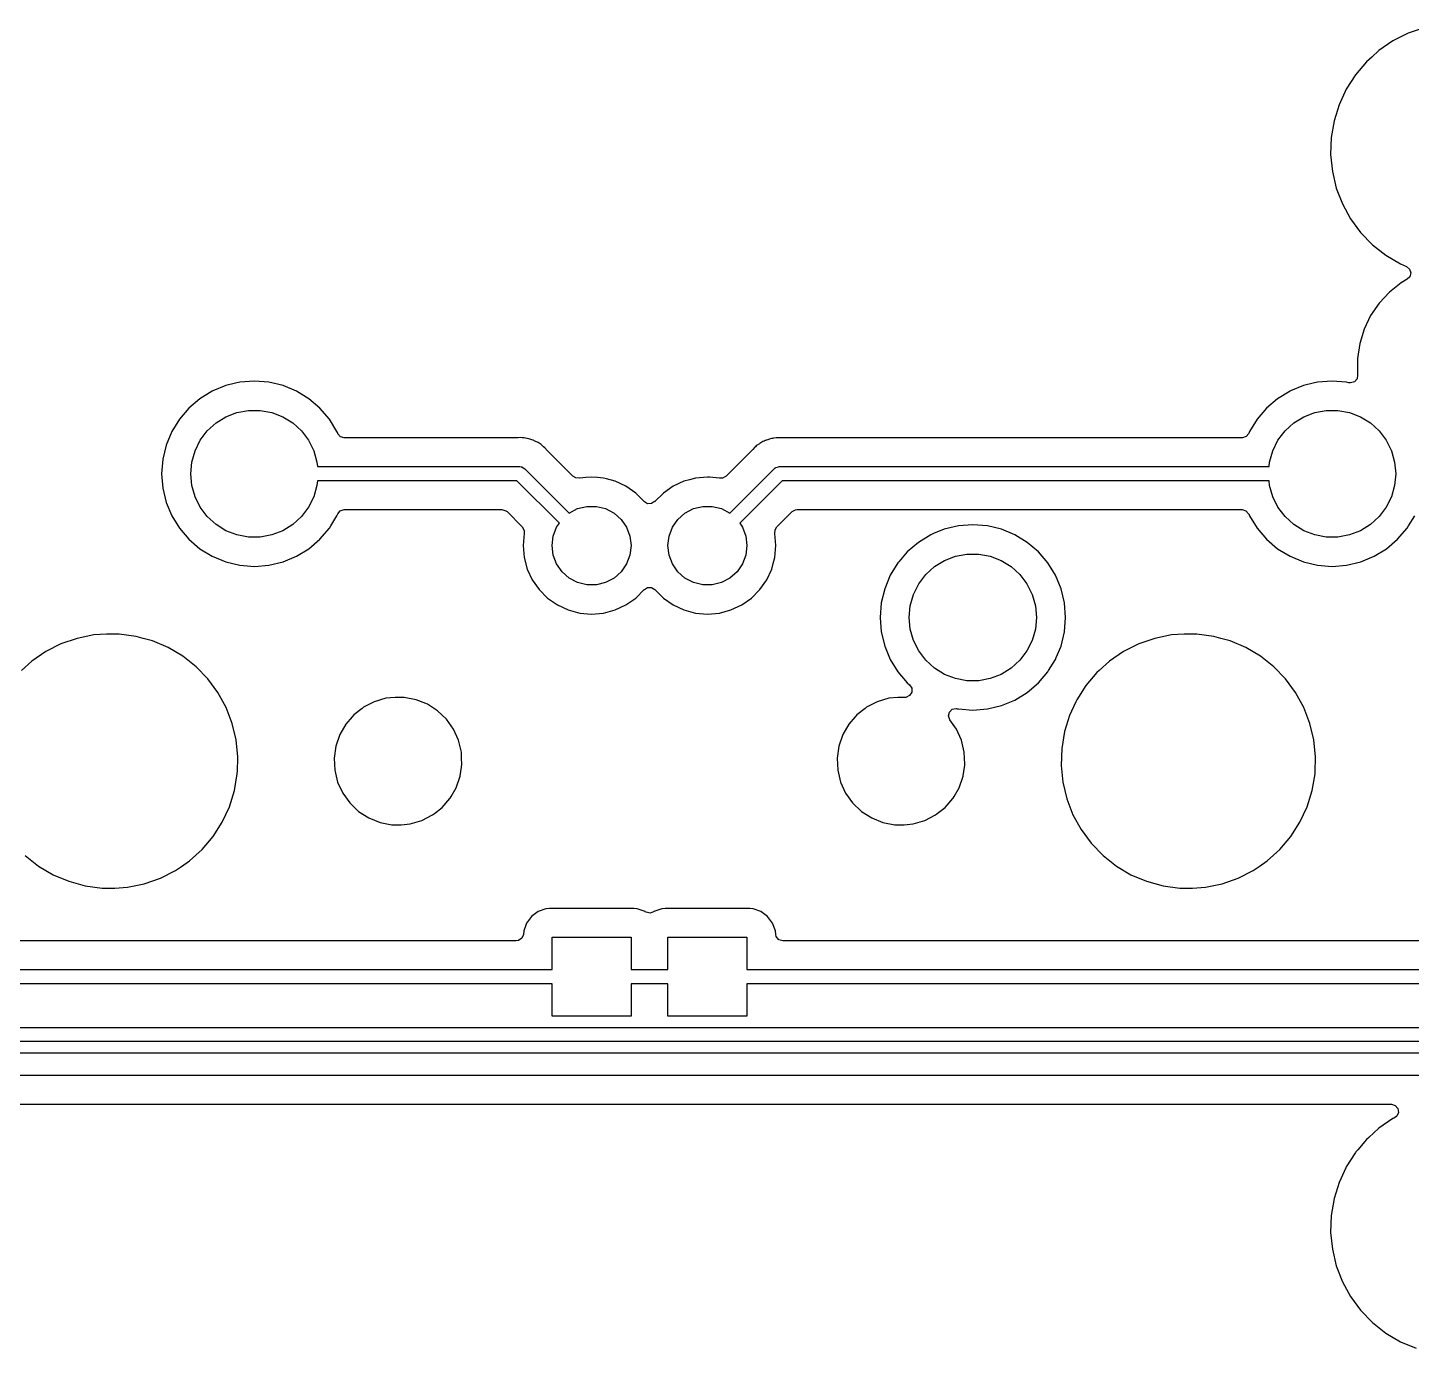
# Model space of a CAD drawing. Extents: x -140 to 29, y -83 to 10.
# Drawn here: x -34.8 to -10.35, y -48.48 to -25.14 of the extents above; entities that cross this region are included whole.
import ezdxf

# ---------------------------------------------------------------- set-up
doc = ezdxf.new("R2010")
doc.units = 0
doc.layers.add('BLACK', color=7, linetype='CONTINUOUS')

msp = doc.modelspace()

# ---------------------------------------------------------------- linework, layer by layer
at = {"layer": 'BLACK', "linetype": 'CONTINUOUS'}
for p, q in [((-10.1193, -25.1355), (-10.4032, -25.2341)), ((-10.6713, -25.3696), (-10.9191, -25.5396)), ((-10.4032, -25.2341), (-10.6713, -25.3696)), ((-11.0468, -25.6551), (-11.1419, -25.7412)), ((-10.9191, -25.5397), (-11.0468, -25.6551)), ((-10.9191, -25.5396), (-10.9191, -25.5396)), ((-10.9191, -25.5396), (-10.9191, -25.5397)), ((-11.1419, -25.7412), (-11.3359, -25.9707)), ((-11.1419, -25.7412), (-11.1419, -25.7412)), ((-11.3359, -25.9707), (-11.4976, -26.224)), ((-11.3359, -25.9707), (-11.3359, -25.9707)), ((-11.4976, -26.224), (-11.6241, -26.4965)), ((-11.6241, -26.4965), (-11.7131, -26.7835)), ((-11.6241, -26.4965), (-11.6241, -26.4965)), ((-11.6241, -26.4965), (-11.6241, -26.4965)), ((-11.7131, -26.7835), (-11.7631, -27.0798)), ((-11.7631, -27.0798), (-11.7732, -27.3802)), ((-11.7732, -27.3802), (-11.7431, -27.6791)), ((-11.7431, -27.6791), (-11.6734, -27.9714)), ((-11.6734, -27.9714), (-11.5654, -28.2519)), ((-11.5654, -28.2519), (-11.421, -28.5154)), ((-11.421, -28.5154), (-11.2428, -28.7573)), ((-11.2428, -28.7573), (-11.0339, -28.9733)), ((-11.0339, -28.9733), (-10.7981, -29.1595)), ((-10.7981, -29.1595), (-10.5395, -29.3127)), ((-10.5395, -29.3127), (-10.4337, -29.3575)), ((-10.4199, -29.5826), (-10.5274, -29.6447)), ((-10.4337, -29.3575), (-10.3788, -29.4025)), ((-10.3751, -29.5387), (-10.4199, -29.5826)), ((-10.3788, -29.4025), (-10.3569, -29.4701)), ((-10.3569, -29.4701), (-10.3751, -29.5387)), ((-10.7354, -29.8106), (-10.9162, -30.0055)), ((-10.5274, -29.6447), (-10.7354, -29.8106)), ((-10.5274, -29.6447), (-10.5274, -29.6447)), ((-10.5274, -29.6447), (-10.5274, -29.6447)), ((-10.9163, -30.0055), (-11.0661, -30.2253)), ((-10.9162, -30.0055), (-10.9163, -30.0055)), ((-11.0661, -30.2253), (-11.1815, -30.4649)), ((-11.0661, -30.2253), (-11.0661, -30.2253)), ((-11.0661, -30.2253), (-11.0661, -30.2253)), ((-11.1815, -30.4649), (-11.2599, -30.719)), ((-11.2599, -30.719), (-11.2995, -30.982)), ((-11.2995, -30.982), (-11.2995, -31.248)), ((-11.2962, -31.2702), (-11.3058, -31.3405)), ((-11.2995, -31.248), (-11.2962, -31.2702)), ((-31.3038, -31.4616), (-31.5316, -31.556)), ((-31.1328, -31.4206), (-31.3038, -31.4616)), ((-31.0538, -31.4016), (-31.1328, -31.4206)), ((-30.7975, -31.3814), (-31.0538, -31.4016)), ((-30.5412, -31.4016), (-30.7975, -31.3814)), ((-30.7975, -31.3814), (-30.7975, -31.3814)), ((-30.2912, -31.4616), (-30.5412, -31.4016)), ((-30.0536, -31.56), (-30.2912, -31.4616)), ((-12.2538, -31.4616), (-12.4816, -31.556)), ((-12.0828, -31.4206), (-12.2538, -31.4616)), ((-12.0038, -31.4016), (-12.0828, -31.4206)), ((-11.7475, -31.3814), (-12.0038, -31.4016)), ((-11.4912, -31.4016), (-11.7475, -31.3814)), ((-11.4502, -31.4115), (-11.4912, -31.4016)), ((-11.4199, -31.4149), (-11.4502, -31.4115)), ((-11.3519, -31.3945), (-11.4199, -31.4149)), ((-11.3058, -31.3405), (-11.3519, -31.3945)), ((-31.7606, -31.6944), (-31.9561, -31.8614)), ((-31.5414, -31.56), (-31.7606, -31.6944)), ((-31.7606, -31.6944), (-31.7606, -31.6944)), ((-31.7606, -31.6944), (-31.7606, -31.6944)), ((-31.5316, -31.556), (-31.5414, -31.56)), ((-29.8344, -31.6944), (-30.0536, -31.56)), ((-29.6389, -31.8614), (-29.8344, -31.6944)), ((-29.8344, -31.6944), (-29.8344, -31.6944)), ((-12.7106, -31.6944), (-12.9061, -31.8614)), ((-12.4914, -31.56), (-12.7106, -31.6944)), ((-12.7106, -31.6944), (-12.7106, -31.6944)), ((-12.7106, -31.6944), (-12.7106, -31.6944)), ((-12.4816, -31.556), (-12.4914, -31.56)), ((-31.9561, -31.8614), (-32.1231, -32.0569)), ((-31.4755, -32.1222), (-31.299, -32.0129)), ((-31.299, -32.0129), (-31.1054, -31.9379)), ((-31.1054, -31.9379), (-30.9013, -31.8998)), ((-30.9013, -31.8998), (-30.6937, -31.8998)), ((-30.6937, -31.8998), (-30.4896, -31.9379)), ((-30.4896, -31.9379), (-30.296, -32.0129)), ((-30.296, -32.0129), (-30.1195, -32.1222)), ((-29.4719, -32.0569), (-29.6389, -31.8614)), ((-12.9061, -31.8614), (-13.0731, -32.0569)), ((-12.4255, -32.1222), (-12.249, -32.0129)), ((-12.249, -32.0129), (-12.0554, -31.9379)), ((-12.0554, -31.9379), (-11.8513, -31.8998)), ((-11.8513, -31.8998), (-11.6437, -31.8998)), ((-11.6437, -31.8998), (-11.4396, -31.9379)), ((-11.4396, -31.9379), (-11.246, -32.0129)), ((-11.246, -32.0129), (-11.0695, -32.1222)), ((-32.2575, -32.2761), (-32.3559, -32.5137)), ((-32.1231, -32.0569), (-32.2575, -32.2761)), ((-32.1231, -32.0569), (-32.1231, -32.0569)), ((-31.754, -32.4278), (-31.6289, -32.2621)), ((-31.6289, -32.2621), (-31.4755, -32.1222)), ((-30.1195, -32.1222), (-29.9661, -32.2621)), ((-29.9661, -32.2621), (-29.841, -32.4278)), ((-29.3375, -32.2761), (-29.4719, -32.0569)), ((-29.4719, -32.0569), (-29.4719, -32.0569)), ((-29.3302, -32.2938), (-29.3375, -32.2761)), ((-13.2075, -32.2761), (-13.2205, -32.3075)), ((-13.0731, -32.0569), (-13.2075, -32.2761)), ((-13.0731, -32.0569), (-13.0731, -32.0569)), ((-12.704, -32.4278), (-12.5789, -32.2621)), ((-12.5789, -32.2621), (-12.4255, -32.1222)), ((-11.0695, -32.1222), (-10.9161, -32.2621)), ((-10.9161, -32.2621), (-10.791, -32.4278)), ((-32.3559, -32.5137), (-32.4159, -32.7637)), ((-31.8465, -32.6136), (-31.754, -32.4278)), ((-29.841, -32.4278), (-29.7485, -32.6136)), ((-29.3245, -32.3075), (-29.3302, -32.2938)), ((-29.324, -32.3087), (-29.3245, -32.3075)), ((-29.3222, -32.3128), (-29.324, -32.3087)), ((-29.2757, -32.3665), (-29.3222, -32.3128)), ((-29.2076, -32.3865), (-29.2757, -32.3665)), ((-26.1388, -32.3865), (-29.2076, -32.3865)), ((-26.1329, -32.3862), (-26.1388, -32.3865)), ((-26.0859, -32.3818), (-26.1329, -32.3862)), ((-26.0659, -32.3849), (-26.0859, -32.3818)), ((-26.0859, -32.3818), (-26.0859, -32.3818)), ((-26.0462, -32.3865), (-26.0659, -32.3849)), ((-26.026, -32.3865), (-26.0462, -32.3865)), ((-25.9803, -32.3982), (-26.026, -32.3865)), ((-26.026, -32.3865), (-26.026, -32.3865)), ((-25.9745, -32.3994), (-25.9803, -32.3982)), ((-25.9279, -32.4068), (-25.9745, -32.3994)), ((-25.9093, -32.4149), (-25.9279, -32.4068)), ((-25.8906, -32.4213), (-25.9093, -32.4149)), ((-25.8709, -32.4263), (-25.8906, -32.4213)), ((-25.8296, -32.449), (-25.8709, -32.4263)), ((-25.8709, -32.4263), (-25.8709, -32.4263)), ((-25.8243, -32.4516), (-25.8296, -32.449)), ((-25.781, -32.4704), (-25.8243, -32.4516)), ((-25.7649, -32.4828), (-25.781, -32.4704)), ((-25.7484, -32.4937), (-25.7649, -32.4828)), ((-25.7307, -32.5034), (-25.7484, -32.4937)), ((-25.6963, -32.5357), (-25.7307, -32.5034)), ((-25.7307, -32.5034), (-25.7307, -32.5034)), ((-21.9104, -32.5155), (-21.9247, -32.5298)), ((-21.8698, -32.4914), (-21.9104, -32.5155)), ((-21.8648, -32.4882), (-21.8698, -32.4914)), ((-21.8266, -32.4605), (-21.8648, -32.4882)), ((-21.8078, -32.453), (-21.8266, -32.4604)), ((-21.8266, -32.4604), (-21.8266, -32.4604)), ((-21.8266, -32.4604), (-21.8266, -32.4605)), ((-21.8266, -32.4605), (-21.8266, -32.4605)), ((-21.79, -32.4443), (-21.8078, -32.453)), ((-21.7881, -32.4431), (-21.79, -32.4443)), ((-21.7726, -32.434), (-21.7881, -32.4431)), ((-21.7599, -32.4303), (-21.7726, -32.434)), ((-21.7273, -32.4208), (-21.7599, -32.4303)), ((-21.7217, -32.4189), (-21.7273, -32.4208)), ((-21.6778, -32.4015), (-21.7217, -32.4189)), ((-21.6577, -32.399), (-21.6778, -32.4015)), ((-21.6778, -32.4015), (-21.6778, -32.4015)), ((-21.6383, -32.395), (-21.6577, -32.399)), ((-21.6189, -32.3893), (-21.6383, -32.395)), ((-21.5717, -32.3878), (-21.6189, -32.3893)), ((-21.6189, -32.3893), (-21.6189, -32.3893)), ((-21.5658, -32.3874), (-21.5717, -32.3878)), ((-21.5589, -32.3865), (-21.5658, -32.3874)), ((-21.529, -32.3865), (-21.5589, -32.3865)), ((-21.5589, -32.3865), (-21.5589, -32.3865)), ((-21.5589, -32.3865), (-21.5589, -32.3865)), ((-21.4589, -32.3843), (-21.529, -32.3865)), ((-21.451, -32.385), (-21.4589, -32.3843)), ((-21.4589, -32.3843), (-21.4589, -32.3843)), ((-21.4589, -32.3843), (-21.4589, -32.3843)), ((-21.4351, -32.3865), (-21.451, -32.3847)), ((-21.451, -32.3847), (-21.451, -32.385)), ((-13.3374, -32.3865), (-21.4351, -32.3865)), ((-13.3329, -32.3864), (-13.3374, -32.3865)), ((-13.2655, -32.364), (-13.3329, -32.3864)), ((-13.221, -32.3087), (-13.2655, -32.364)), ((-13.2205, -32.3075), (-13.221, -32.3087)), ((-12.7965, -32.6136), (-12.704, -32.4278)), ((-10.791, -32.4278), (-10.6985, -32.6136)), ((-32.4159, -32.7637), (-32.4361, -33.02)), ((-31.9033, -32.8133), (-31.8465, -32.6136)), ((-29.7485, -32.6136), (-29.6917, -32.8133)), ((-25.6918, -32.5396), (-25.6963, -32.5357)), ((-25.6862, -32.5439), (-25.6918, -32.5396)), ((-25.6651, -32.565), (-25.6862, -32.5439)), ((-25.614, -32.613), (-25.6651, -32.565)), ((-25.6089, -32.6191), (-25.614, -32.613)), ((-25.6087, -32.6189), (-25.6089, -32.6191)), ((-25.5988, -32.6313), (-25.6087, -32.6189)), ((-25.1664, -33.0637), (-25.5988, -32.6313)), ((-21.9902, -32.5953), (-22.228, -32.8331)), ((-21.9862, -32.5909), (-21.9902, -32.5953)), ((-21.9561, -32.5545), (-21.9862, -32.5909)), ((-21.9397, -32.5426), (-21.9561, -32.5545)), ((-21.9247, -32.5298), (-21.9397, -32.5426)), ((-12.8533, -32.8133), (-12.7965, -32.6136)), ((-10.6985, -32.6136), (-10.6417, -32.8133)), ((-31.9225, -33.02), (-31.9033, -32.8133)), ((-29.6917, -32.8133), (-29.6841, -32.895)), ((-29.6841, -32.895), (-26.106, -32.895)), ((-26.106, -32.895), (-26.0839, -32.8982)), ((-26.0839, -32.8982), (-26.0794, -32.8979)), ((-26.0794, -32.8979), (-26.077, -32.8992)), ((-26.077, -32.8992), (-26.0708, -32.9001)), ((-26.0708, -32.9001), (-26.0448, -32.9168)), ((-26.0448, -32.9168), (-26.0176, -32.9316)), ((-26.0176, -32.9316), (-25.2335, -33.7157)), ((-22.228, -32.8331), (-22.4586, -33.0637)), ((-22.3915, -33.7157), (-21.6074, -32.9316)), ((-21.6074, -32.9316), (-21.5895, -32.9182)), ((-21.5895, -32.9182), (-21.5866, -32.9148)), ((-21.5866, -32.9148), (-21.584, -32.9141)), ((-21.584, -32.9141), (-21.5789, -32.9103)), ((-21.5789, -32.9103), (-21.5487, -32.9037)), ((-21.5487, -32.9037), (-21.519, -32.895)), ((-21.519, -32.895), (-12.8609, -32.895)), ((-12.8609, -32.895), (-12.8533, -32.8133)), ((-10.6417, -32.8133), (-10.6225, -33.02)), ((-32.4361, -33.02), (-32.4159, -33.2763)), ((-31.9033, -33.2267), (-31.9225, -33.02)), ((-31.8465, -33.4264), (-31.9033, -33.2267)), ((-29.6917, -33.2267), (-29.7485, -33.4264)), ((-29.6841, -33.145), (-29.6917, -33.2267)), ((-26.1578, -33.145), (-29.6841, -33.145)), ((-25.4067, -33.8961), (-26.1578, -33.145)), ((-25.1157, -33.0946), (-25.1664, -33.0637)), ((-25.0521, -33.0962), (-25.1157, -33.0946)), ((-25.0518, -33.0978), (-25.0521, -33.0962)), ((-25.0464, -33.0968), (-25.0518, -33.0978)), ((-24.9412, -33.0876), (-25.0464, -33.0968)), ((-24.836, -33.0784), (-24.9412, -33.0876)), ((-24.7308, -33.0876), (-24.836, -33.0784)), ((-24.836, -33.0784), (-24.836, -33.0784)), ((-24.6256, -33.0968), (-24.7308, -33.0876)), ((-24.5709, -33.1114), (-24.6256, -33.0968)), ((-24.4216, -33.1515), (-24.5709, -33.1114)), ((-24.2302, -33.2407), (-24.4216, -33.1515)), ((-24.4216, -33.1515), (-24.4216, -33.1515)), ((-24.0572, -33.3618), (-24.2302, -33.2407)), ((-23.3948, -33.2407), (-23.5678, -33.3618)), ((-23.2034, -33.1515), (-23.3948, -33.2407)), ((-23.1087, -33.1261), (-23.2034, -33.1515)), ((-23.2034, -33.1515), (-23.2034, -33.1515)), ((-22.9994, -33.0968), (-23.1087, -33.1261)), ((-22.789, -33.0784), (-22.9994, -33.0968)), ((-22.7503, -33.0818), (-22.789, -33.0784)), ((-22.789, -33.0784), (-22.789, -33.0784)), ((-22.5786, -33.0968), (-22.7503, -33.0818)), ((-22.5732, -33.0978), (-22.5786, -33.0968)), ((-22.5786, -33.0968), (-22.5786, -33.0968)), ((-22.5786, -33.0968), (-22.5786, -33.0968)), ((-22.573, -33.0965), (-22.5732, -33.0978)), ((-22.5209, -33.0977), (-22.573, -33.0965)), ((-22.4586, -33.0637), (-22.5209, -33.0977)), ((-21.4672, -33.145), (-22.2183, -33.8961)), ((-12.8609, -33.145), (-21.4672, -33.145)), ((-12.8533, -33.2267), (-12.8609, -33.145)), ((-12.7965, -33.4264), (-12.8533, -33.2267)), ((-10.6417, -33.2267), (-10.6985, -33.4264)), ((-10.6225, -33.02), (-10.6417, -33.2267)), ((-32.4159, -33.2763), (-32.3559, -33.5263)), ((-31.754, -33.6122), (-31.8465, -33.4264)), ((-29.7485, -33.4264), (-29.841, -33.6122)), ((-24.0572, -33.3619), (-24.0572, -33.3618)), ((-23.9076, -33.5115), (-24.0572, -33.3619)), ((-23.5678, -33.3619), (-23.7171, -33.5112)), ((-23.5678, -33.3618), (-23.5678, -33.3618)), ((-23.5678, -33.3618), (-23.5678, -33.3619)), ((-23.5678, -33.3619), (-23.5678, -33.3619)), ((-12.704, -33.6122), (-12.7965, -33.4264)), ((-10.6985, -33.4264), (-10.791, -33.6122)), ((-32.3559, -33.5263), (-32.2575, -33.7639)), ((-31.6289, -33.7779), (-31.754, -33.6122)), ((-29.841, -33.6122), (-29.9661, -33.7779)), ((-29.3375, -33.7639), (-29.324, -33.7313)), ((-29.324, -33.7313), (-29.2795, -33.676)), ((-29.2795, -33.676), (-29.2121, -33.6536)), ((-29.2121, -33.6536), (-29.2076, -33.6535)), ((-29.2076, -33.6535), (-26.4206, -33.6535)), ((-26.4206, -33.6535), (-26.3525, -33.6735)), ((-26.3525, -33.6735), (-26.3315, -33.6904)), ((-26.3315, -33.6904), (-26.0623, -33.9596)), ((-25.2335, -33.7157), (-25.2328, -33.7151)), ((-25.2328, -33.7151), (-25.0837, -33.6369)), ((-25.0837, -33.6369), (-24.9202, -33.5966)), ((-24.9202, -33.5966), (-24.7518, -33.5966)), ((-24.7518, -33.5966), (-24.5883, -33.6369)), ((-24.5883, -33.6369), (-24.4392, -33.7151)), ((-24.4392, -33.7151), (-24.3132, -33.8268)), ((-23.9064, -33.5128), (-23.9076, -33.5115)), ((-23.9059, -33.5131), (-23.9064, -33.5128)), ((-23.904, -33.5151), (-23.9059, -33.5131)), ((-23.9035, -33.5146), (-23.904, -33.5151)), ((-23.8461, -33.5502), (-23.9035, -33.5146)), ((-23.7751, -33.5491), (-23.8461, -33.5502)), ((-23.7222, -33.5139), (-23.7751, -33.5491)), ((-23.721, -33.5151), (-23.7222, -33.5139)), ((-23.7172, -33.5112), (-23.721, -33.5151)), ((-23.7171, -33.5112), (-23.7172, -33.5112)), ((-23.3118, -33.8268), (-23.1858, -33.7151)), ((-23.1858, -33.7151), (-23.0367, -33.6369)), ((-23.0367, -33.6369), (-22.8732, -33.5966)), ((-22.8732, -33.5966), (-22.7048, -33.5966)), ((-22.7048, -33.5966), (-22.5413, -33.6369)), ((-22.5413, -33.6369), (-22.3922, -33.7151)), ((-22.3922, -33.7151), (-22.3915, -33.7157)), ((-21.5627, -33.9596), (-21.2935, -33.6904)), ((-21.2935, -33.6904), (-21.2312, -33.6564)), ((-21.2312, -33.6564), (-21.2044, -33.6535)), ((-21.2044, -33.6535), (-13.3374, -33.6535)), ((-13.3374, -33.6535), (-13.2693, -33.6735)), ((-13.2693, -33.6735), (-13.2228, -33.7272)), ((-13.2228, -33.7272), (-13.221, -33.7313)), ((-13.221, -33.7313), (-13.2075, -33.7639)), ((-12.5789, -33.7779), (-12.704, -33.6122)), ((-10.791, -33.6122), (-10.9161, -33.7779)), ((-32.2575, -33.7639), (-32.1231, -33.9831)), ((-32.1231, -33.9831), (-31.9561, -34.1786)), ((-31.4755, -33.9178), (-31.6289, -33.7779)), ((-31.299, -34.0271), (-31.4755, -33.9178)), ((-30.1195, -33.9178), (-30.296, -34.0271)), ((-29.9661, -33.7779), (-30.1195, -33.9178)), ((-29.6389, -34.1786), (-29.4719, -33.9831)), ((-29.4719, -33.9831), (-29.4465, -33.9416)), ((-29.4719, -33.9831), (-29.4719, -33.9831)), ((-29.4465, -33.9416), (-29.3375, -33.7639)), ((-26.0623, -33.9596), (-26.0283, -34.0219)), ((-25.5142, -34.1228), (-25.4545, -33.9654)), ((-25.4545, -33.9654), (-25.4067, -33.8961)), ((-24.3132, -33.8268), (-24.2175, -33.9654)), ((-24.2175, -33.9654), (-24.1578, -34.1228)), ((-23.4672, -34.1228), (-23.4075, -33.9654)), ((-23.4075, -33.9654), (-23.3118, -33.8268)), ((-22.2183, -33.8961), (-22.1705, -33.9654)), ((-22.1705, -33.9654), (-22.1108, -34.1228)), ((-21.5936, -34.0103), (-21.5627, -33.9596)), ((-18.4288, -33.9596), (-18.6038, -34.0016)), ((-18.3538, -33.9416), (-18.4288, -33.9596)), ((-18.0975, -33.9214), (-18.3538, -33.9416)), ((-17.8412, -33.9416), (-18.0975, -33.9214)), ((-17.5912, -34.0016), (-17.8412, -33.9416)), ((-13.2075, -33.7639), (-13.0731, -33.9831)), ((-13.0731, -33.9831), (-12.9061, -34.1786)), ((-12.4255, -33.9178), (-12.5789, -33.7779)), ((-12.249, -34.0271), (-12.4255, -33.9178)), ((-11.0695, -33.9178), (-11.246, -34.0271)), ((-10.9161, -33.7779), (-11.0695, -33.9178)), ((-10.5889, -34.1786), (-10.4219, -33.9831)), ((-10.4219, -33.9831), (-10.3965, -33.9416)), ((-10.4219, -33.9831), (-10.4219, -33.9831)), ((-10.3965, -33.9416), (-10.2875, -33.7639)), ((-31.9561, -34.1786), (-31.7606, -34.3456)), ((-31.1054, -34.1021), (-31.299, -34.0271)), ((-30.9013, -34.1402), (-31.1054, -34.1021)), ((-30.6937, -34.1402), (-30.9013, -34.1402)), ((-30.4896, -34.1021), (-30.6937, -34.1402)), ((-30.296, -34.0271), (-30.4896, -34.1021)), ((-29.8344, -34.3456), (-29.6389, -34.1786)), ((-26.0292, -34.0796), (-26.0476, -34.29)), ((-26.0283, -34.0219), (-26.0295, -34.074)), ((-26.0295, -34.074), (-26.0282, -34.0742)), ((-26.0282, -34.0742), (-26.0292, -34.0796)), ((-26.0292, -34.0796), (-26.0292, -34.0796)), ((-25.5345, -34.29), (-25.5142, -34.1228)), ((-24.1578, -34.1228), (-24.1375, -34.29)), ((-23.4875, -34.29), (-23.4672, -34.1228)), ((-22.1108, -34.1228), (-22.0905, -34.29)), ((-21.5968, -34.0742), (-21.5952, -34.0739)), ((-21.5958, -34.0796), (-21.5968, -34.0742)), ((-21.5774, -34.29), (-21.5958, -34.0796)), ((-21.5958, -34.0796), (-21.5958, -34.0796)), ((-21.5958, -34.0796), (-21.5958, -34.0796)), ((-21.5952, -34.0739), (-21.5936, -34.0103)), ((-19.0606, -34.2344), (-19.2561, -34.4014)), ((-18.8414, -34.1), (-19.0606, -34.2344)), ((-19.0606, -34.2344), (-19.0606, -34.2344)), ((-19.0606, -34.2344), (-19.0606, -34.2344)), ((-18.7921, -34.0796), (-18.8414, -34.1)), ((-18.6038, -34.0016), (-18.7921, -34.0796)), ((-17.3536, -34.1), (-17.5912, -34.0016)), ((-17.1344, -34.2344), (-17.3536, -34.1)), ((-16.9389, -34.4014), (-17.1344, -34.2344)), ((-17.1344, -34.2344), (-17.1344, -34.2344)), ((-12.9061, -34.1786), (-12.7106, -34.3456)), ((-12.0554, -34.1021), (-12.249, -34.0271)), ((-11.8513, -34.1402), (-12.0554, -34.1021)), ((-11.6437, -34.1402), (-11.8513, -34.1402)), ((-11.4396, -34.1021), (-11.6437, -34.1402)), ((-11.246, -34.0271), (-11.4396, -34.1021)), ((-10.7844, -34.3456), (-10.5889, -34.1786)), ((-31.7606, -34.3456), (-31.5414, -34.48)), ((-31.5414, -34.48), (-31.3038, -34.5784)), ((-30.2912, -34.5784), (-30.0536, -34.48)), ((-30.0536, -34.48), (-29.8344, -34.3456)), ((-29.8344, -34.3456), (-29.8344, -34.3456)), ((-26.0476, -34.29), (-26.0292, -34.5004)), ((-25.5142, -34.4572), (-25.5345, -34.29)), ((-25.4545, -34.6146), (-25.5142, -34.4572)), ((-24.1578, -34.4572), (-24.2175, -34.6146)), ((-24.1375, -34.29), (-24.1578, -34.4572)), ((-23.4672, -34.4572), (-23.4875, -34.29)), ((-23.4075, -34.6146), (-23.4672, -34.4572)), ((-22.1108, -34.4572), (-22.1705, -34.6146)), ((-22.0905, -34.29), (-22.1108, -34.4572)), ((-21.5958, -34.5004), (-21.5774, -34.29)), ((-19.2561, -34.4014), (-19.4073, -34.5784)), ((-18.599, -34.5529), (-18.4054, -34.4779)), ((-18.4054, -34.4779), (-18.2013, -34.4398)), ((-18.2013, -34.4398), (-17.9937, -34.4398)), ((-17.9937, -34.4398), (-17.7896, -34.4779)), ((-17.7896, -34.4779), (-17.596, -34.5529)), ((-16.7719, -34.5969), (-16.9389, -34.4014)), ((-12.7106, -34.3456), (-12.4914, -34.48)), ((-12.4914, -34.48), (-12.2538, -34.5784)), ((-11.2412, -34.5784), (-11.0036, -34.48)), ((-11.0036, -34.48), (-10.7844, -34.3456)), ((-10.7844, -34.3456), (-10.7844, -34.3456)), ((-31.3038, -34.5784), (-31.0538, -34.6384)), ((-31.0538, -34.6384), (-30.7975, -34.6586)), ((-30.7975, -34.6586), (-30.5412, -34.6384)), ((-30.5412, -34.6384), (-30.2912, -34.5784)), ((-26.0292, -34.5004), (-25.9745, -34.7044)), ((-25.9745, -34.7044), (-25.8853, -34.8958)), ((-25.3588, -34.7532), (-25.4545, -34.6146)), ((-24.2175, -34.6146), (-24.3132, -34.7532)), ((-23.3118, -34.7532), (-23.4075, -34.6146)), ((-22.1705, -34.6146), (-22.2662, -34.7532)), ((-21.7397, -34.8958), (-21.6505, -34.7044)), ((-21.6505, -34.7044), (-21.6251, -34.6097)), ((-21.6505, -34.7044), (-21.6505, -34.7044)), ((-21.6251, -34.6097), (-21.5958, -34.5004)), ((-19.4231, -34.5969), (-19.5575, -34.8161)), ((-19.4073, -34.5784), (-19.4231, -34.5969)), ((-18.9289, -34.8021), (-18.7755, -34.6622)), ((-18.7755, -34.6622), (-18.599, -34.5529)), ((-17.596, -34.5529), (-17.4195, -34.6622)), ((-17.4195, -34.6622), (-17.2661, -34.8021)), ((-16.6375, -34.8161), (-16.7719, -34.5969)), ((-16.7719, -34.5969), (-16.7719, -34.5969)), ((-12.2538, -34.5784), (-12.0038, -34.6384)), ((-12.0038, -34.6384), (-11.7475, -34.6586)), ((-11.7475, -34.6586), (-11.4912, -34.6384)), ((-11.4912, -34.6384), (-11.2412, -34.5784)), ((-25.8853, -34.8958), (-25.7641, -35.0688)), ((-25.2328, -34.8649), (-25.3588, -34.7532)), ((-25.0837, -34.9431), (-25.2328, -34.8649)), ((-24.9202, -34.9834), (-25.0837, -34.9431)), ((-24.5883, -34.9431), (-24.7518, -34.9834)), ((-24.4392, -34.8649), (-24.5883, -34.9431)), ((-24.3132, -34.7532), (-24.4392, -34.8649)), ((-23.1858, -34.8649), (-23.3118, -34.7532)), ((-23.0367, -34.9431), (-23.1858, -34.8649)), ((-22.8732, -34.9834), (-23.0367, -34.9431)), ((-22.5413, -34.9431), (-22.7048, -34.9834)), ((-22.3922, -34.8649), (-22.5413, -34.9431)), ((-22.2662, -34.7532), (-22.3922, -34.8649)), ((-21.8607, -35.0685), (-21.7397, -34.8958)), ((-19.5575, -34.8161), (-19.6559, -35.0537)), ((-19.1465, -35.1536), (-19.054, -34.9678)), ((-19.054, -34.9678), (-18.9289, -34.8021)), ((-17.2661, -34.8021), (-17.141, -34.9678)), ((-17.141, -34.9678), (-17.0485, -35.1536)), ((-16.5391, -35.0537), (-16.6375, -34.8161)), ((-25.7641, -35.0688), (-25.6148, -35.2181)), ((-25.6148, -35.2181), (-25.4418, -35.3393)), ((-24.7518, -34.9834), (-24.9202, -34.9834)), ((-24.2302, -35.3393), (-24.0572, -35.2181)), ((-24.0572, -35.2181), (-23.9079, -35.0688)), ((-23.9079, -35.0688), (-23.904, -35.0649)), ((-23.904, -35.0649), (-23.9028, -35.0661)), ((-23.9028, -35.0661), (-23.8499, -35.0309)), ((-23.8499, -35.0309), (-23.7789, -35.0297)), ((-23.7789, -35.0297), (-23.7215, -35.0654)), ((-23.7215, -35.0654), (-23.721, -35.0649)), ((-23.721, -35.0649), (-23.7191, -35.0669)), ((-23.7191, -35.0669), (-23.7186, -35.0672)), ((-23.7186, -35.0672), (-23.7174, -35.0685)), ((-23.7174, -35.0685), (-23.7172, -35.0688)), ((-23.7172, -35.0688), (-23.7171, -35.0688)), ((-23.7171, -35.0688), (-23.5678, -35.2181)), ((-23.5678, -35.2181), (-23.3948, -35.3393)), ((-22.7048, -34.9834), (-22.8732, -34.9834)), ((-22.1832, -35.3393), (-22.0102, -35.2181)), ((-22.0102, -35.2181), (-21.8609, -35.0688)), ((-21.8609, -35.0688), (-21.8607, -35.0685)), ((-19.6559, -35.0537), (-19.7159, -35.3037)), ((-19.2033, -35.3533), (-19.1465, -35.1536)), ((-17.0485, -35.1536), (-16.9917, -35.3533)), ((-16.4791, -35.3037), (-16.5391, -35.0537)), ((-25.4418, -35.3393), (-25.2504, -35.4285)), ((-25.2504, -35.4285), (-25.0464, -35.4832)), ((-24.6256, -35.4832), (-24.4216, -35.4285)), ((-24.4216, -35.4285), (-24.2302, -35.3393)), ((-23.3948, -35.3393), (-23.2034, -35.4285)), ((-23.2034, -35.4285), (-22.9994, -35.4832)), ((-22.5786, -35.4832), (-22.3746, -35.4285)), ((-22.3746, -35.4285), (-22.1832, -35.3393)), ((-19.7159, -35.3037), (-19.7361, -35.56)), ((-19.2225, -35.56), (-19.2033, -35.3533)), ((-16.9917, -35.3533), (-16.9725, -35.56)), ((-16.4589, -35.56), (-16.4791, -35.3037)), ((-25.0464, -35.4832), (-24.836, -35.5016)), ((-24.836, -35.5016), (-24.6256, -35.4832)), ((-22.9994, -35.4832), (-22.789, -35.5016)), ((-22.789, -35.5016), (-22.5786, -35.4832)), ((-19.7361, -35.56), (-19.7159, -35.8163)), ((-19.2033, -35.7667), (-19.2225, -35.56)), ((-16.9725, -35.56), (-16.9917, -35.7667)), ((-16.4791, -35.8163), (-16.4589, -35.56)), ((-33.9318, -35.9305), (-34.2156, -36.0291)), ((-33.6373, -35.8706), (-33.9318, -35.9305)), ((-33.9318, -35.9305), (-33.9318, -35.9305)), ((-33.4125, -35.8556), (-33.6373, -35.8706)), ((-33.6373, -35.8706), (-33.6373, -35.8706)), ((-33.6373, -35.8706), (-33.6373, -35.8706)), ((-33.1873, -35.8556), (-33.4125, -35.8556)), ((-32.8894, -35.8957), (-33.1873, -35.8556)), ((-32.7622, -35.9305), (-32.8894, -35.8957)), ((-32.8894, -35.8957), (-32.8894, -35.8957)), ((-32.8894, -35.8957), (-32.8894, -35.8957)), ((-32.5996, -35.975), (-32.7622, -35.9305)), ((-19.7159, -35.8163), (-19.6559, -36.0663)), ((-19.1465, -35.9664), (-19.2033, -35.7667)), ((-16.9917, -35.7667), (-17.0485, -35.9664)), ((-16.5391, -36.0663), (-16.4791, -35.8163)), ((-14.8818, -35.9305), (-15.1656, -36.0291)), ((-14.5873, -35.8706), (-14.8818, -35.9305)), ((-14.8818, -35.9305), (-14.8818, -35.9305)), ((-14.3625, -35.8556), (-14.5873, -35.8706)), ((-14.5873, -35.8706), (-14.5873, -35.8706)), ((-14.5873, -35.8706), (-14.5873, -35.8706)), ((-14.1373, -35.8556), (-14.3625, -35.8556)), ((-13.8394, -35.8957), (-14.1373, -35.8556)), ((-13.7122, -35.9305), (-13.8394, -35.8957)), ((-13.8394, -35.8957), (-13.8394, -35.8957)), ((-13.8394, -35.8957), (-13.8394, -35.8957)), ((-13.5496, -35.975), (-13.7122, -35.9305)), ((-34.4838, -36.1646), (-34.7316, -36.3346)), ((-34.2156, -36.0291), (-34.4838, -36.1646)), ((-32.323, -36.0923), (-32.5996, -35.975)), ((-32.323, -36.0924), (-32.323, -36.0923)), ((-32.323, -36.0923), (-32.323, -36.0923)), ((-32.0645, -36.2455), (-32.323, -36.0924)), ((-19.6559, -36.0663), (-19.5575, -36.3039)), ((-19.054, -36.1522), (-19.1465, -35.9664)), ((-18.9289, -36.3179), (-19.054, -36.1522)), ((-17.141, -36.1522), (-17.2661, -36.3179)), ((-17.0485, -35.9664), (-17.141, -36.1522)), ((-16.624, -36.2713), (-16.5391, -36.0663)), ((-15.4338, -36.1646), (-15.6816, -36.3346)), ((-15.1656, -36.0291), (-15.4338, -36.1646)), ((-13.273, -36.0923), (-13.5496, -35.975)), ((-13.273, -36.0924), (-13.273, -36.0923)), ((-13.273, -36.0923), (-13.273, -36.0923)), ((-13.0145, -36.2455), (-13.273, -36.0924)), ((-34.7316, -36.3347), (-34.915, -36.5005)), ((-34.7316, -36.3346), (-34.7316, -36.3346)), ((-34.7316, -36.3346), (-34.7316, -36.3347)), ((-32.0644, -36.2455), (-32.0645, -36.2455)), ((-31.8286, -36.4317), (-32.0644, -36.2455)), ((-31.6197, -36.6477), (-31.8286, -36.4317)), ((-31.8286, -36.4317), (-31.8286, -36.4317)), ((-19.5575, -36.3039), (-19.4231, -36.5231)), ((-18.7755, -36.4578), (-18.9289, -36.3179)), ((-17.2661, -36.3179), (-17.4195, -36.4578)), ((-16.758, -36.5005), (-16.6375, -36.3039)), ((-16.6375, -36.3039), (-16.624, -36.2713)), ((-15.6816, -36.3347), (-15.865, -36.5005)), ((-15.6816, -36.3346), (-15.6816, -36.3346)), ((-15.6816, -36.3346), (-15.6816, -36.3347)), ((-13.0144, -36.2455), (-13.0145, -36.2455)), ((-12.7786, -36.4317), (-13.0144, -36.2455)), ((-12.5697, -36.6477), (-12.7786, -36.4317)), ((-12.7786, -36.4317), (-12.7786, -36.4317)), ((-31.4415, -36.8896), (-31.6197, -36.6477)), ((-19.4231, -36.5231), (-19.2561, -36.7186)), ((-18.599, -36.5671), (-18.7755, -36.4578)), ((-18.4054, -36.6421), (-18.599, -36.5671)), ((-18.2013, -36.6802), (-18.4054, -36.6421)), ((-17.9937, -36.6802), (-18.2013, -36.6802)), ((-17.7896, -36.6421), (-17.9937, -36.6802)), ((-17.596, -36.5671), (-17.7896, -36.6421)), ((-17.4195, -36.4578), (-17.596, -36.5671)), ((-16.9389, -36.7186), (-16.7719, -36.5231)), ((-16.7719, -36.5231), (-16.758, -36.5005)), ((-16.7719, -36.5231), (-16.7719, -36.5231)), ((-15.9044, -36.5362), (-16.0984, -36.7657)), ((-15.865, -36.5005), (-15.9044, -36.5362)), ((-15.9044, -36.5362), (-15.9044, -36.5362)), ((-12.3915, -36.8896), (-12.5697, -36.6477)), ((-31.2971, -37.1531), (-31.4415, -36.8896)), ((-19.2561, -36.7186), (-19.2163, -36.7527)), ((-19.2163, -36.7527), (-19.1774, -36.8121)), ((-19.1769, -36.8831), (-19.2149, -36.9431)), ((-19.1774, -36.8121), (-19.1769, -36.8831)), ((-17.3536, -37.02), (-17.1344, -36.8856)), ((-17.1344, -36.8856), (-16.9389, -36.7186)), ((-17.1344, -36.8856), (-17.1344, -36.8856)), ((-16.0984, -36.7657), (-16.2601, -37.019)), ((-16.0984, -36.7657), (-16.0984, -36.7657)), ((-12.2471, -37.1531), (-12.3915, -36.8896)), ((-31.1891, -37.4335), (-31.2971, -37.1531)), ((-28.8927, -37.1677), (-29.0377, -37.2817)), ((-28.8688, -37.1489), (-28.8927, -37.1677)), ((-28.6777, -37.0504), (-28.8688, -37.1489)), ((-28.4715, -36.9898), (-28.6777, -37.0504)), ((-28.3111, -36.9745), (-28.4715, -36.9898)), ((-28.4715, -36.9898), (-28.4715, -36.9898)), ((-28.4715, -36.9898), (-28.4715, -36.9898)), ((-28.4715, -36.9898), (-28.4715, -36.9898)), ((-28.4715, -36.9898), (-28.4715, -36.9898)), ((-28.15, -36.9745), (-28.3111, -36.9745)), ((-28.3111, -36.9745), (-28.3111, -36.9745)), ((-27.939, -37.0152), (-28.15, -36.9745)), ((-28.15, -36.9745), (-28.15, -36.9745)), ((-27.7657, -37.0846), (-27.939, -37.0152)), ((-27.7394, -37.0951), (-27.7657, -37.0846)), ((-27.7032, -37.1184), (-27.7394, -37.0951)), ((-27.5586, -37.2113), (-27.7032, -37.1184)), ((-20.0027, -37.1677), (-20.1477, -37.2817)), ((-19.9788, -37.1489), (-20.0027, -37.1677)), ((-19.7877, -37.0504), (-19.9788, -37.1489)), ((-19.5815, -36.9898), (-19.7877, -37.0504)), ((-19.4211, -36.9745), (-19.5815, -36.9898)), ((-19.5815, -36.9898), (-19.5815, -36.9898)), ((-19.5815, -36.9898), (-19.5815, -36.9898)), ((-19.5815, -36.9898), (-19.5815, -36.9898)), ((-19.5815, -36.9898), (-19.5815, -36.9898)), ((-19.2981, -36.9745), (-19.4211, -36.9745)), ((-19.2793, -36.9731), (-19.2981, -36.9745)), ((-19.2149, -36.9431), (-19.2793, -36.9731)), ((-18.4614, -37.184), (-18.3917, -37.1706)), ((-18.3917, -37.1706), (-18.3742, -37.1735)), ((-18.3742, -37.1735), (-18.3538, -37.1784)), ((-17.8412, -37.1784), (-17.5912, -37.1184)), ((-17.5912, -37.1184), (-17.3536, -37.02)), ((-16.2752, -37.0515), (-16.3866, -37.2915)), ((-16.2601, -37.019), (-16.2752, -37.0515)), ((-16.2601, -37.019), (-16.2601, -37.019)), ((-16.2601, -37.019), (-16.2601, -37.019)), ((-12.1391, -37.4335), (-12.2471, -37.1531)), ((-29.0665, -37.315), (-29.1785, -37.4442)), ((-29.0377, -37.2817), (-29.0665, -37.315)), ((-29.0377, -37.2817), (-29.0377, -37.2817)), ((-29.0377, -37.2817), (-29.0377, -37.2817)), ((-27.403, -37.3596), (-27.5586, -37.2113)), ((-27.2784, -37.5347), (-27.403, -37.3596)), ((-27.403, -37.3596), (-27.403, -37.3596)), ((-20.1765, -37.315), (-20.2885, -37.4442)), ((-20.1477, -37.2817), (-20.1765, -37.315)), ((-20.1477, -37.2817), (-20.1477, -37.2817)), ((-20.1477, -37.2817), (-20.1477, -37.2817)), ((-18.5295, -37.302), (-18.5128, -37.233)), ((-18.5063, -37.3691), (-18.5295, -37.302)), ((-18.5128, -37.233), (-18.4614, -37.184)), ((-18.3884, -37.5347), (-18.5063, -37.3691)), ((-18.3538, -37.1784), (-18.0975, -37.1986)), ((-18.0975, -37.1986), (-17.8412, -37.1784)), ((-16.3866, -37.2915), (-16.4756, -37.5785)), ((-16.3866, -37.2915), (-16.3866, -37.2915)), ((-16.3866, -37.2915), (-16.3866, -37.2915)), ((-31.1194, -37.7259), (-31.1891, -37.4335)), ((-29.2859, -37.6303), (-29.3562, -37.8334)), ((-29.1785, -37.4442), (-29.2859, -37.6303)), ((-27.1891, -37.7302), (-27.2784, -37.5347)), ((-20.3959, -37.6303), (-20.4662, -37.8334)), ((-20.2885, -37.4442), (-20.3959, -37.6303)), ((-18.2991, -37.7302), (-18.3884, -37.5347)), ((-16.4756, -37.5785), (-16.5256, -37.8748)), ((-12.0694, -37.7259), (-12.1391, -37.4335)), ((-31.0893, -38.0248), (-31.1194, -37.7259)), ((-29.3562, -37.8334), (-29.3868, -38.0462)), ((-27.1384, -37.9391), (-27.1891, -37.7302)), ((-20.4662, -37.8334), (-20.4968, -38.0462)), ((-18.2484, -37.9391), (-18.2991, -37.7302)), ((-16.5256, -37.8748), (-16.5357, -38.1752)), ((-12.0393, -38.0248), (-12.0694, -37.7259)), ((-31.0975, -38.2692), (-31.09, -38.0462)), ((-31.09, -38.0462), (-31.0893, -38.0248)), ((-31.0893, -38.0248), (-31.0893, -38.0248)), ((-31.0893, -38.0248), (-31.0893, -38.0248)), ((-31.0893, -38.0248), (-31.0893, -38.0248)), ((-29.3868, -38.0462), (-29.3766, -38.2609)), ((-27.1333, -38.0462), (-27.1384, -37.9391)), ((-27.1384, -37.9391), (-27.1384, -37.9391)), ((-27.1356, -38.2055), (-27.1282, -38.1538)), ((-27.1282, -38.1538), (-27.1333, -38.0462)), ((-20.4968, -38.0462), (-20.4866, -38.2609)), ((-18.2382, -38.1538), (-18.2484, -37.9391)), ((-18.2484, -37.9391), (-18.2484, -37.9391)), ((-18.2412, -38.1752), (-18.2382, -38.1538)), ((-12.0475, -38.2692), (-12.04, -38.0462)), ((-12.04, -38.0462), (-12.0393, -38.0248)), ((-12.0393, -38.0248), (-12.0393, -38.0248)), ((-12.0393, -38.0248), (-12.0393, -38.0248)), ((-12.0393, -38.0248), (-12.0393, -38.0248)), ((-31.1494, -38.6215), (-31.0994, -38.3252)), ((-31.0994, -38.3252), (-31.0975, -38.2692)), ((-31.0994, -38.3252), (-31.0994, -38.3252)), ((-29.3766, -38.2609), (-29.3259, -38.4698)), ((-27.2291, -38.5697), (-27.1588, -38.3666)), ((-27.1588, -38.3666), (-27.1579, -38.3607)), ((-27.1579, -38.3607), (-27.1356, -38.2055)), ((-20.4866, -38.2609), (-20.4359, -38.4698)), ((-18.3391, -38.5697), (-18.2688, -38.3666)), ((-18.2688, -38.3666), (-18.2679, -38.3607)), ((-18.2679, -38.3607), (-18.2456, -38.2055)), ((-18.2456, -38.2055), (-18.2412, -38.1752)), ((-16.5357, -38.1752), (-16.5056, -38.4741)), ((-12.0994, -38.6215), (-12.0494, -38.3252)), ((-12.0494, -38.3252), (-12.0475, -38.2692)), ((-12.0494, -38.3252), (-12.0494, -38.3252)), ((-31.2384, -38.9085), (-31.1494, -38.6215)), ((-29.3259, -38.4698), (-29.2366, -38.6653)), ((-27.3193, -38.7259), (-27.2291, -38.5697)), ((-27.2291, -38.5697), (-27.2291, -38.5697)), ((-20.4359, -38.4698), (-20.3466, -38.6653)), ((-18.4293, -38.7259), (-18.3391, -38.5697)), ((-18.3391, -38.5697), (-18.3391, -38.5697)), ((-16.5056, -38.4741), (-16.4359, -38.7664)), ((-12.1884, -38.9085), (-12.0994, -38.6215)), ((-29.2366, -38.6653), (-29.112, -38.8404)), ((-29.112, -38.8404), (-28.9564, -38.9887)), ((-27.4773, -38.9183), (-27.3414, -38.7614)), ((-27.3414, -38.7614), (-27.3365, -38.7558)), ((-27.3365, -38.7558), (-27.3193, -38.7259)), ((-20.3466, -38.6653), (-20.222, -38.8404)), ((-20.222, -38.8404), (-20.0664, -38.9887)), ((-18.5873, -38.9183), (-18.4514, -38.7614)), ((-18.4514, -38.7614), (-18.4465, -38.7558)), ((-18.4465, -38.7558), (-18.4293, -38.7259)), ((-16.4359, -38.7664), (-16.3279, -39.0469)), ((-31.3649, -39.181), (-31.2384, -38.9085)), ((-31.2384, -38.9085), (-31.2384, -38.9085)), ((-28.9564, -38.9887), (-28.7756, -39.1049)), ((-28.7756, -39.1049), (-28.576, -39.1848)), ((-27.8373, -39.1496), (-27.6462, -39.0511)), ((-27.6462, -39.0511), (-27.6163, -39.0276)), ((-27.6163, -39.0276), (-27.4773, -38.9183)), ((-27.4773, -38.9183), (-27.4773, -38.9183)), ((-27.4773, -38.9183), (-27.4773, -38.9183)), ((-20.0664, -38.9887), (-19.8856, -39.1049)), ((-19.8856, -39.1049), (-19.686, -39.1848)), ((-18.9473, -39.1496), (-18.7562, -39.0511)), ((-18.7562, -39.0511), (-18.7263, -39.0276)), ((-18.7263, -39.0276), (-18.5873, -38.9183)), ((-18.5873, -38.9183), (-18.5873, -38.9183)), ((-18.5873, -38.9183), (-18.5873, -38.9183)), ((-16.3279, -39.0469), (-16.1835, -39.3104)), ((-12.3149, -39.181), (-12.1884, -38.9085)), ((-12.1884, -38.9085), (-12.1884, -38.9085)), ((-31.5266, -39.4343), (-31.3649, -39.181)), ((-28.576, -39.1848), (-28.365, -39.2255)), ((-28.365, -39.2255), (-28.365, -39.2255)), ((-28.365, -39.2255), (-28.2039, -39.2255)), ((-28.2039, -39.2255), (-28.0435, -39.2102)), ((-28.2039, -39.2255), (-28.2039, -39.2255)), ((-28.2039, -39.2255), (-28.2039, -39.2255)), ((-28.2039, -39.2255), (-28.2039, -39.2255)), ((-28.0435, -39.2102), (-27.8373, -39.1496)), ((-28.0435, -39.2102), (-28.0435, -39.2102)), ((-28.0435, -39.2102), (-28.0435, -39.2102)), ((-27.8373, -39.1496), (-27.8373, -39.1496)), ((-27.8373, -39.1496), (-27.8373, -39.1496)), ((-19.686, -39.1848), (-19.475, -39.2255)), ((-19.475, -39.2255), (-19.475, -39.2255)), ((-19.475, -39.2255), (-19.3139, -39.2255)), ((-19.3139, -39.2255), (-19.1535, -39.2102)), ((-19.3139, -39.2255), (-19.3139, -39.2255)), ((-19.3139, -39.2255), (-19.3139, -39.2255)), ((-19.3139, -39.2255), (-19.3139, -39.2255)), ((-19.1535, -39.2102), (-18.9473, -39.1496)), ((-19.1535, -39.2102), (-19.1535, -39.2102)), ((-19.1535, -39.2102), (-19.1535, -39.2102)), ((-18.9473, -39.1496), (-18.9473, -39.1496)), ((-18.9473, -39.1496), (-18.9473, -39.1496)), ((-16.1835, -39.3104), (-16.0053, -39.5523)), ((-12.4766, -39.4343), (-12.3149, -39.181)), ((-31.7205, -39.6638), (-31.5266, -39.4343)), ((-31.5266, -39.4343), (-31.5266, -39.4343)), ((-16.0053, -39.5523), (-15.7964, -39.7683)), ((-12.6705, -39.6638), (-12.4766, -39.4343)), ((-12.4766, -39.4343), (-12.4766, -39.4343)), ((-34.8464, -39.7683), (-34.6106, -39.9545)), ((-32.0851, -39.9626), (-31.9434, -39.8654)), ((-31.9434, -39.8653), (-31.7206, -39.6638)), ((-31.9434, -39.8654), (-31.9434, -39.8653)), ((-31.9434, -39.8653), (-31.9434, -39.8653)), ((-31.7206, -39.6638), (-31.7206, -39.6638)), ((-31.7206, -39.6638), (-31.7205, -39.6638)), ((-15.7964, -39.7683), (-15.5606, -39.9545)), ((-13.0351, -39.9626), (-12.8934, -39.8654)), ((-12.8934, -39.8653), (-12.6706, -39.6638)), ((-12.8934, -39.8654), (-12.8934, -39.8653)), ((-12.8934, -39.8653), (-12.8934, -39.8653)), ((-12.6706, -39.6638), (-12.6706, -39.6638)), ((-12.6706, -39.6638), (-12.6705, -39.6638)), ((-34.6106, -39.9545), (-34.352, -40.1077)), ((-34.352, -40.1077), (-34.0754, -40.225)), ((-32.4593, -40.1709), (-32.1912, -40.0354)), ((-32.1912, -40.0354), (-32.0851, -39.9626)), ((-15.5606, -39.9545), (-15.302, -40.1077)), ((-15.302, -40.1077), (-15.0254, -40.225)), ((-13.4093, -40.1709), (-13.1412, -40.0354)), ((-13.1412, -40.0354), (-13.0351, -39.9626)), ((-34.0754, -40.225), (-33.7856, -40.3043)), ((-33.7856, -40.3043), (-33.4877, -40.3444)), ((-33.4877, -40.3444), (-33.4877, -40.3444)), ((-33.4877, -40.3444), (-33.2625, -40.3444)), ((-33.2625, -40.3444), (-33.0377, -40.3294)), ((-33.2625, -40.3444), (-33.2625, -40.3444)), ((-33.0377, -40.3294), (-32.7432, -40.2695)), ((-32.7432, -40.2695), (-32.4593, -40.1709)), ((-15.0254, -40.225), (-14.7356, -40.3043)), ((-14.7356, -40.3043), (-14.4377, -40.3444)), ((-14.4377, -40.3444), (-14.4377, -40.3444)), ((-14.4377, -40.3444), (-14.2125, -40.3444)), ((-14.2125, -40.3444), (-13.9877, -40.3294)), ((-14.2125, -40.3444), (-14.2125, -40.3444)), ((-13.9877, -40.3294), (-13.6932, -40.2695)), ((-13.6932, -40.2695), (-13.4093, -40.1709)), ((-25.7807, -40.7606), (-25.8978, -40.8482)), ((-25.6437, -40.7095), (-25.7807, -40.7606)), ((-25.7807, -40.7606), (-25.7807, -40.7606)), ((-25.5831, -40.703), (-25.6437, -40.7095)), ((-25.6437, -40.7095), (-25.6437, -40.7095)), ((-24.0889, -40.703), (-25.5831, -40.703)), ((-25.5831, -40.703), (-25.5831, -40.703)), ((-24.0888, -40.703), (-24.0889, -40.703)), ((-24.0283, -40.7095), (-24.0888, -40.703)), ((-23.8913, -40.7606), (-24.0283, -40.7095)), ((-24.0283, -40.7095), (-24.0283, -40.7095)), ((-23.888, -40.7631), (-23.8913, -40.7606)), ((-23.8913, -40.7606), (-23.8913, -40.7606)), ((-23.8729, -40.7728), (-23.888, -40.7631)), ((-23.8035, -40.7879), (-23.8729, -40.7728)), ((-23.7417, -40.7648), (-23.8035, -40.7879)), ((-23.7416, -40.7649), (-23.7417, -40.7648)), ((-23.7408, -40.7645), (-23.7416, -40.7649)), ((-23.737, -40.7631), (-23.7408, -40.7645)), ((-23.7337, -40.7606), (-23.737, -40.7631)), ((-23.5967, -40.7095), (-23.7337, -40.7606)), ((-23.7337, -40.7606), (-23.7337, -40.7606)), ((-23.5361, -40.703), (-23.5967, -40.7095)), ((-23.5967, -40.7095), (-23.5967, -40.7095)), ((-22.0419, -40.703), (-23.5361, -40.703)), ((-23.5361, -40.703), (-23.5361, -40.703)), ((-21.9813, -40.7095), (-22.0419, -40.703)), ((-22.0419, -40.703), (-22.0419, -40.703)), ((-21.8443, -40.7606), (-21.9813, -40.7095)), ((-21.9813, -40.7095), (-21.9813, -40.7095)), ((-21.7272, -40.8482), (-21.8443, -40.7606)), ((-21.8443, -40.7606), (-21.8443, -40.7606)), ((-25.9992, -41.0024), (-26.0365, -41.1023)), ((-25.9854, -40.9653), (-25.9992, -41.0024)), ((-25.8978, -40.8482), (-25.9854, -40.9653)), ((-25.9854, -40.9653), (-25.9854, -40.9653)), ((-25.9854, -40.9653), (-25.9854, -40.9653)), ((-21.6396, -40.9653), (-21.7272, -40.8482)), ((-21.5885, -41.1023), (-21.6396, -40.9653)), ((-21.6396, -40.9653), (-21.6396, -40.9653)), ((-26.1684, -41.2765), (-43.3811, -41.2765)), ((-26.1286, -41.2701), (-26.1684, -41.2765)), ((-26.0703, -41.2296), (-26.1286, -41.2701)), ((-26.0431, -41.164), (-26.0703, -41.2296)), ((-26.0365, -41.1023), (-26.0431, -41.164)), ((-26.0365, -41.1023), (-26.0365, -41.1023)), ((-25.5345, -41.785), (-25.5345, -41.2115)), ((-25.5345, -41.2115), (-24.1375, -41.2115)), ((-24.1375, -41.2115), (-24.1375, -41.785)), ((-23.4875, -41.785), (-23.4875, -41.2115)), ((-23.4875, -41.2115), (-22.0905, -41.2115)), ((-22.0905, -41.2115), (-22.0905, -41.785)), ((-21.5819, -41.164), (-21.5885, -41.1023)), ((-21.5885, -41.1023), (-21.5885, -41.1023)), ((-21.5712, -41.2028), (-21.5819, -41.164)), ((-21.5247, -41.2565), (-21.5712, -41.2028)), ((-21.4566, -41.2765), (-21.5247, -41.2565)), ((-8.0782, -41.2765), (-21.4566, -41.2765)), ((-43.4077, -41.785), (-25.5345, -41.785)), ((-24.1375, -41.785), (-23.4875, -41.785)), ((-22.0905, -41.785), (-7.74971, -41.785)), ((-25.5345, -42.035), (-43.3968, -42.035)), ((-25.5345, -42.6085), (-25.5345, -42.035)), ((-23.4875, -42.035), (-24.1375, -42.035)), ((-24.1375, -42.035), (-24.1375, -42.6085)), ((-23.4875, -42.6085), (-23.4875, -42.035)), ((-7.74971, -42.035), (-22.0905, -42.035)), ((-22.0905, -42.035), (-22.0905, -42.6085)), ((-24.1375, -42.6085), (-25.5345, -42.6085)), ((-22.0905, -42.6085), (-23.4875, -42.6085)), ((-43.2729, -42.8085), (-5.76619, -42.8085)), ((-5.81797, -43.0585), (-43.262, -43.0585)), ((-43.227, -43.2585), (-6.2665, -43.2585)), ((-6.34934, -43.6585), (-43.2095, -43.6585)), ((-43.154, -44.167), (-10.7002, -44.167)), ((-10.7002, -44.167), (-10.6321, -44.187)), ((-10.6321, -44.187), (-10.5856, -44.2407)), ((-10.5856, -44.2407), (-10.5755, -44.3109)), ((-10.6713, -44.4196), (-10.9191, -44.5896)), ((-10.6664, -44.4171), (-10.6713, -44.4196)), ((-10.6434, -44.4055), (-10.6664, -44.4171)), ((-10.605, -44.3755), (-10.6434, -44.4055)), ((-10.5755, -44.3109), (-10.605, -44.3755)), ((-11.0983, -44.7518), (-11.1419, -44.7912)), ((-10.9191, -44.5897), (-11.0983, -44.7518)), ((-10.9191, -44.5896), (-10.9191, -44.5896)), ((-10.9191, -44.5896), (-10.9191, -44.5897)), ((-11.2948, -44.9721), (-11.3258, -45.0087)), ((-11.1419, -44.7912), (-11.2948, -44.9721)), ((-11.1419, -44.7912), (-11.1419, -44.7912)), ((-11.3359, -45.0207), (-11.4976, -45.274)), ((-11.3258, -45.0087), (-11.3359, -45.0207)), ((-11.3359, -45.0207), (-11.3359, -45.0207)), ((-11.5042, -45.2881), (-11.6241, -45.5465)), ((-11.4976, -45.274), (-11.5042, -45.2881)), ((-11.4976, -45.274), (-11.4976, -45.274)), ((-11.4976, -45.274), (-11.4976, -45.274)), ((-11.6241, -45.5465), (-11.7131, -45.8335)), ((-11.6241, -45.5465), (-11.6241, -45.5465)), ((-11.6241, -45.5465), (-11.6241, -45.5465)), ((-11.7131, -45.8335), (-11.7631, -46.1298)), ((-11.7631, -46.1298), (-11.7732, -46.4302)), ((-11.7732, -46.4302), (-11.7431, -46.7291)), ((-11.7431, -46.7291), (-11.6734, -47.0214)), ((-11.6734, -47.0214), (-11.5654, -47.3019)), ((-11.5654, -47.3019), (-11.421, -47.5654)), ((-11.421, -47.5654), (-11.2428, -47.8073)), ((-11.2428, -47.8073), (-11.0339, -48.0233)), ((-11.0339, -48.0233), (-10.7981, -48.2095)), ((-10.7981, -48.2095), (-10.5395, -48.3627)), ((-10.5395, -48.3627), (-10.2629, -48.48))]:
    msp.add_line(p, q, dxfattribs=at)

doc.saveas('drawing.dxf')
